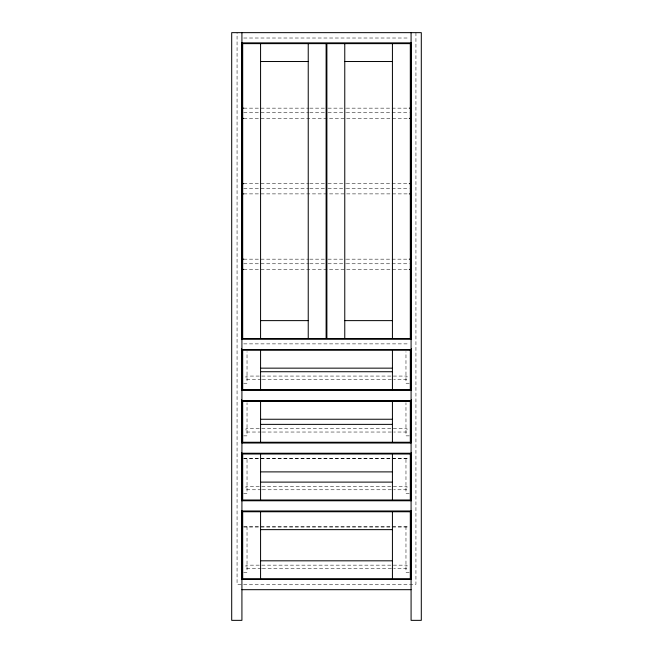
<?xml version="1.0" encoding="UTF-8"?>
<svg xmlns="http://www.w3.org/2000/svg" width="653" height="653" viewBox="0 0 653 653"><rect width="100%" height="100%" fill="white"/><g stroke="black" fill="none" stroke-linecap="round" stroke-linejoin="round"><path stroke-width="0.49" stroke-dasharray="3.27 2.45" d="M243.7 38.013L409.3 38.013M243.7 108.153L308.722 108.153M309.734 108.153L327.006 108.153M328.026 108.153L345.298 108.153M346.31 108.153L409.3 108.153M243.7 112.757L308.722 112.757M309.734 112.757L327.006 112.757M328.026 112.757L345.298 112.757M346.31 112.757L409.3 112.757M243.7 118.381L409.3 118.381M243.7 183.664L308.722 183.664M309.734 183.664L327.006 183.664M328.026 183.664L345.298 183.664M346.31 183.664L409.3 183.664M243.7 188.26L308.722 188.26M309.734 188.26L327.006 188.26M328.026 188.26L345.298 188.26M346.31 188.26L409.3 188.26M243.7 193.884L409.3 193.884M243.7 259.168L308.722 259.168M309.734 259.168L327.006 259.168M328.026 259.168L345.298 259.168M346.31 259.168L409.3 259.168M243.7 263.771L308.722 263.771M309.734 263.771L327.006 263.771M328.026 263.771L345.298 263.771M346.31 263.771L409.3 263.771M243.7 269.387L409.3 269.387M243.7 343.878L409.3 343.878M261.29 379.393L246.01 379.393L246.01 376.071L406.99 376.071L406.99 379.393L393.743 379.393M262.31 379.393L392.722 379.393M243.708 383.229L247.03 383.229L247.03 351.689M409.292 383.229L405.97 383.229L405.97 351.689M261.29 432.033L246.01 432.033L246.01 428.711L406.99 428.711L406.99 432.033L393.743 432.033M262.31 432.033L392.722 432.033M243.708 435.861L247.03 435.861L247.03 402.754M409.292 435.861L405.97 435.861L405.97 402.754M243.708 458.349L409.292 458.349M243.708 458.504L409.292 458.504M261.29 489.774L246.01 489.774L246.01 486.461L406.99 486.461L406.99 489.774L393.743 489.774M262.31 489.774L392.722 489.774M243.708 493.611L247.03 493.611L247.03 458.349M409.292 493.611L405.97 493.611L405.97 458.349M243.708 526.832L409.292 526.832M243.708 526.979L409.292 526.979M261.29 568.477L246.01 568.477L246.01 565.155L406.99 565.155L406.99 568.477L393.743 568.477M262.31 568.477L392.722 568.477M243.708 572.314L247.03 572.314L247.03 526.832M409.292 572.314L405.97 572.314L405.97 526.832M415.937 32.65L415.937 584.321L237.063 584.321L237.063 32.65"/><path stroke-width="0.98" d="M241.92 42.869L411.08 42.869M260.571 61.521L308.232 61.521M344.768 61.521L392.429 61.521M241.667 108.153L243.7 108.153M409.3 108.153L411.333 108.153M241.667 118.381L243.7 118.381M409.3 118.381L411.333 118.381M241.667 183.664L243.7 183.664M409.3 183.664L411.333 183.664M241.667 193.884L243.7 193.884M409.3 193.884L411.333 193.884M241.667 259.168L243.7 259.168M409.3 259.168L411.333 259.168M241.667 269.387L243.7 269.387M409.3 269.387L411.333 269.387M260.571 320.623L308.232 320.623M344.768 320.623L392.429 320.623M241.667 339.274L411.333 339.274M241.92 349.494L411.08 349.494M260.571 368.153L392.429 368.153M260.571 371.728L392.429 371.728M241.92 390.38L411.08 390.38M241.92 400.599L411.08 400.599M260.571 419.25L392.429 419.25M260.571 424.368L392.429 424.368M241.92 443.02L411.08 443.02M241.92 453.239L411.08 453.239M260.571 471.89L392.429 471.89M260.571 482.11L392.429 482.11M241.92 500.769L411.08 500.769M241.92 510.989L411.08 510.989M260.571 529.64L392.429 529.64M260.571 560.813L392.429 560.813M241.92 579.464L411.08 579.464M241.92 589.683L411.08 589.683M411.333 42.845L411.333 339.584M411.333 348.767L411.333 390.576M411.333 399.75L411.333 442.579M411.333 452.774L411.333 500.704M411.333 510.899L411.333 579.219M411.08 32.65L411.08 620.35L421.299 620.35L421.299 32.65L231.701 32.65L231.701 620.35L241.92 620.35L241.92 32.65M409.292 400.599L243.708 400.599M392.429 43.637L392.429 338.507M392.429 350.261L392.429 389.612M392.429 401.366L392.429 442.252M392.429 454.006L392.429 500.002M392.429 511.756L392.429 578.697M344.768 43.637L344.768 338.507M308.232 43.637L308.232 338.507M260.571 43.637L260.571 338.507M260.571 350.261L260.571 389.612M260.571 401.366L260.571 442.252M260.571 454.006L260.571 500.002M260.571 511.756L260.571 578.697M241.667 42.845L241.667 339.584M241.667 348.767L241.667 390.576M241.667 399.75L241.667 442.579M241.667 452.774L241.667 500.704M241.667 510.899L241.667 579.219M326.116 43.637L242.687 43.637L242.687 338.507L326.116 338.507L326.116 43.637M410.313 43.637L326.884 43.637L326.884 338.507L410.313 338.507L410.313 43.637M410.313 350.261L242.687 350.261L242.687 389.612L410.313 389.612L410.313 350.261M410.313 401.366L242.687 401.366L242.687 442.252L410.313 442.252L410.313 401.366M410.313 454.006L242.687 454.006L242.687 500.002L410.313 500.002L410.313 454.006M410.313 511.756L242.687 511.756L242.687 578.697L410.313 578.697L410.313 511.756"/></g></svg>
